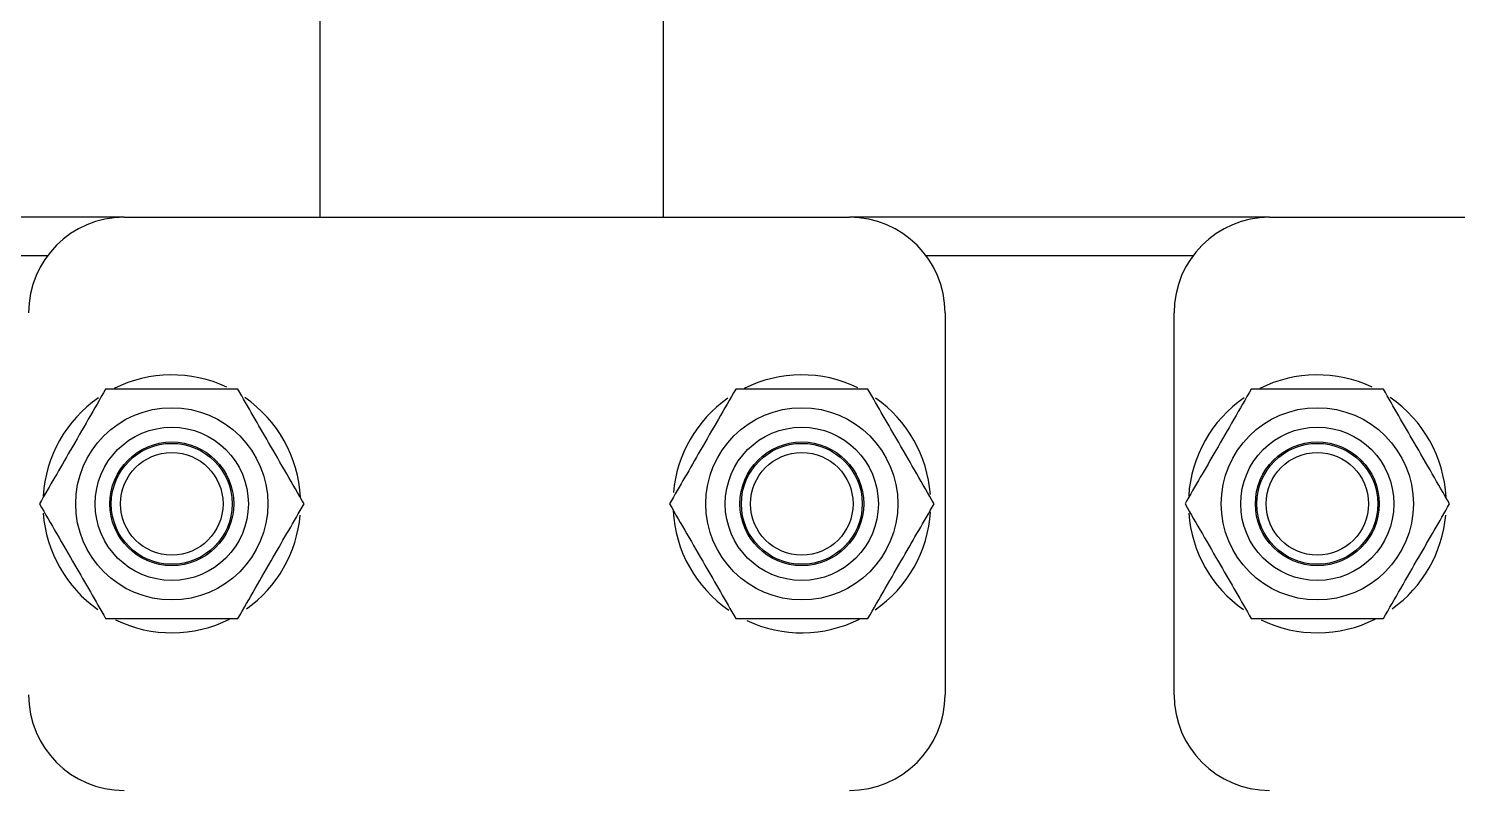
# Model space of a CAD drawing. Extents: x 75 to 2075, y 25 to 1460.
# Drawn here: x 581.9 to 688.8, y 570.8 to 627.7 of the extents above; entities that cross this region are included whole.
import ezdxf

# ---------------------------------------------------------------- set-up
doc = ezdxf.new("R2010")
doc.units = 0
doc.header["$LTSCALE"] = 5
doc.linetypes.add('SLD-KATı', pattern=[0])
doc.layers.get('0').update_dxf_attribs({"linetype": 'CONTINUOUS'})

msp = doc.modelspace()

# ---------------------------------------------------------------- linework, layer by layer
at = {"color": 7, "linetype": 'SLD-KATı'}
for p, q in [((603.71, 633.002), (603.71, 613.635)), ((629.424, 613.635), (629.424, 633.002)), ((589.067, 613.635), (557.639, 613.635)), ((589.067, 613.635), (643.353, 613.635)), ((674.781, 613.635), (643.353, 613.635)), ((674.781, 613.635), (729.067, 613.635)), ((650.496, 606.492), (650.496, 577.921)), ((667.639, 577.921), (667.639, 606.492))]:
    msp.add_line(p, q, dxfattribs=at)
at = {"color": 8, "linetype": 'SLD-KATı'}
for p, q in [((563.353, 610.778), (583.353, 610.778)), ((649.067, 610.778), (669.067, 610.778))]:
    msp.add_line(p, q, dxfattribs=at)
at = {"color": 7, "linetype": 'SLD-KATı'}
for centre, radius in [((592.639, 592.206), 7.188), ((639.781, 592.206), 7.188), ((678.353, 592.206), 7.188), ((592.639, 592.206), 5.73), ((639.781, 592.206), 5.73), ((678.353, 592.206), 5.73), ((592.639, 592.206), 4.632), ((592.639, 592.206), 4.523), ((639.781, 592.206), 4.632), ((639.781, 592.206), 4.523), ((678.353, 592.206), 4.632), ((678.353, 592.206), 4.523), ((592.639, 592.206), 3.833), ((639.781, 592.206), 3.833), ((678.353, 592.206), 3.833)]:
    msp.add_circle(centre, radius, dxfattribs=at)
for centre, radius, start, end in [((589.067, 606.492), 7.143, 90, 180), ((643.353, 606.492), 7.143, 0, 90), ((674.781, 606.492), 7.143, 90, 180), ((592.639, 592.206), 9.643, 64.78483, 116.549), ((639.781, 592.206), 9.643, 64.17371, 116.63727), ((678.353, 592.206), 9.643, 64.78483, 116.549), ((592.639, 592.206), 9.643, 124.62216, 176.51847), ((592.639, 592.206), 9.643, 2.97273, 55.53526), ((639.781, 592.206), 9.643, 125.0872, 175.02142), ((639.781, 592.206), 9.643, 4.15152, 55.03913), ((678.353, 592.206), 9.643, 124.62216, 176.51847), ((678.353, 592.206), 9.643, 2.97273, 55.53526), ((592.639, 592.206), 9.643, 184.15152, 235.03913), ((592.639, 592.206), 9.643, 305.43094, 355.02142), ((639.781, 592.206), 9.643, 182.97273, 235.53526), ((639.781, 592.206), 9.643, 304.62216, 356.51847), ((678.353, 592.206), 9.643, 184.15152, 235.03913), ((678.353, 592.206), 9.643, 305.43094, 355.02142), ((592.639, 592.206), 9.643, 244.17371, 296.63727), ((639.781, 592.206), 9.643, 244.78483, 296.549), ((678.353, 592.206), 9.643, 244.17371, 296.63727), ((589.067, 577.921), 7.143, 180, 270), ((643.353, 577.921), 7.143, 270, 0), ((674.781, 577.921), 7.143, 180, 270)]:
    msp.add_arc(centre, radius, start, end, dxfattribs=at)
for points, knots in [([(587.69, 600.778), (587.261, 600.034), (586.393, 598.531), (584.708, 595.614), (583.503, 593.526), (582.741, 592.206)], [0, 0, 0, 0, 0.2648603, 0.5354667, 1, 1, 1, 1]), ([(597.587, 600.778), (597.19, 600.778), (595.163, 600.778), (591.752, 600.778), (588.897, 600.778), (587.69, 600.778)], [0, 0, 0, 0, 0.1234146, 0.6293958, 1, 1, 1, 1]), ([(602.536, 592.206), (602.107, 592.95), (601.239, 594.453), (599.555, 597.37), (598.349, 599.458), (597.587, 600.778)], [0, 0, 0, 0, 0.2648632, 0.5354667, 1, 1, 1, 1]), ([(634.833, 600.778), (634.403, 600.034), (633.536, 598.531), (631.851, 595.614), (630.646, 593.526), (629.884, 592.206)], [0, 0, 0, 0, 0.2648614, 0.5354667, 1, 1, 1, 1]), ([(644.73, 600.778), (644.333, 600.778), (642.306, 600.778), (638.895, 600.778), (636.04, 600.778), (634.833, 600.778)], [0, 0, 0, 0, 0.12341486, 0.62939505, 1, 1, 1, 1]), ([(649.679, 592.206), (649.25, 592.95), (648.382, 594.453), (646.698, 597.37), (645.492, 599.458), (644.73, 600.778)], [0, 0, 0, 0, 0.2648621, 0.5354656, 1, 1, 1, 1]), ([(673.404, 600.778), (672.975, 600.034), (672.107, 598.531), (670.423, 595.614), (669.217, 593.526), (668.455, 592.206)], [0, 0, 0, 0, 0.2648603, 0.5354667, 1, 1, 1, 1]), ([(683.302, 600.778), (682.904, 600.778), (680.878, 600.778), (677.467, 600.778), (674.611, 600.778), (673.404, 600.778)], [0, 0, 0, 0, 0.1234146, 0.6293958, 1, 1, 1, 1]), ([(688.25, 592.206), (687.821, 592.95), (686.953, 594.453), (685.269, 597.37), (684.063, 599.458), (683.302, 600.778)], [0, 0, 0, 0, 0.2648632, 0.5354667, 1, 1, 1, 1]), ([(582.741, 592.206), (583.17, 591.463), (584.038, 589.96), (585.722, 587.043), (586.928, 584.954), (587.69, 583.635)], [0, 0, 0, 0, 0.2648603, 0.5354667, 1, 1, 1, 1]), ([(597.587, 583.635), (598.016, 584.378), (598.884, 585.881), (600.569, 588.799), (601.774, 590.887), (602.536, 592.206)], [0, 0, 0, 0, 0.2648603, 0.5354667, 1, 1, 1, 1]), ([(629.884, 592.206), (630.313, 591.463), (631.181, 589.96), (632.865, 587.042), (634.071, 584.954), (634.833, 583.635)], [0, 0, 0, 0, 0.2648603, 0.5354657, 1, 1, 1, 1]), ([(644.73, 583.635), (645.159, 584.378), (646.027, 585.881), (647.711, 588.799), (648.917, 590.887), (649.679, 592.206)], [0, 0, 0, 0, 0.2648614, 0.5354667, 1, 1, 1, 1]), ([(668.455, 592.206), (668.885, 591.463), (669.752, 589.96), (671.437, 587.043), (672.642, 584.954), (673.404, 583.635)], [0, 0, 0, 0, 0.2648603, 0.5354667, 1, 1, 1, 1]), ([(683.302, 583.635), (683.731, 584.378), (684.599, 585.881), (686.283, 588.799), (687.488, 590.887), (688.25, 592.206)], [0, 0, 0, 0, 0.2648603, 0.5354657, 1, 1, 1, 1]), ([(587.69, 583.635), (588.897, 583.635), (591.752, 583.635), (595.163, 583.635), (597.19, 583.635), (597.587, 583.635)], [0, 0, 0, 0, 0.3706042, 0.8765854, 1, 1, 1, 1]), ([(634.833, 583.635), (636.04, 583.635), (638.895, 583.635), (642.306, 583.635), (644.333, 583.635), (644.73, 583.635)], [0, 0, 0, 0, 0.37060495, 0.87658514, 1, 1, 1, 1]), ([(673.404, 583.635), (674.611, 583.635), (677.467, 583.635), (680.878, 583.635), (682.904, 583.635), (683.302, 583.635)], [0, 0, 0, 0, 0.3706042, 0.8765854, 1, 1, 1, 1])]:
    msp.add_open_spline(points, degree=3, knots=knots, dxfattribs=at)

doc.saveas('drawing.dxf')
